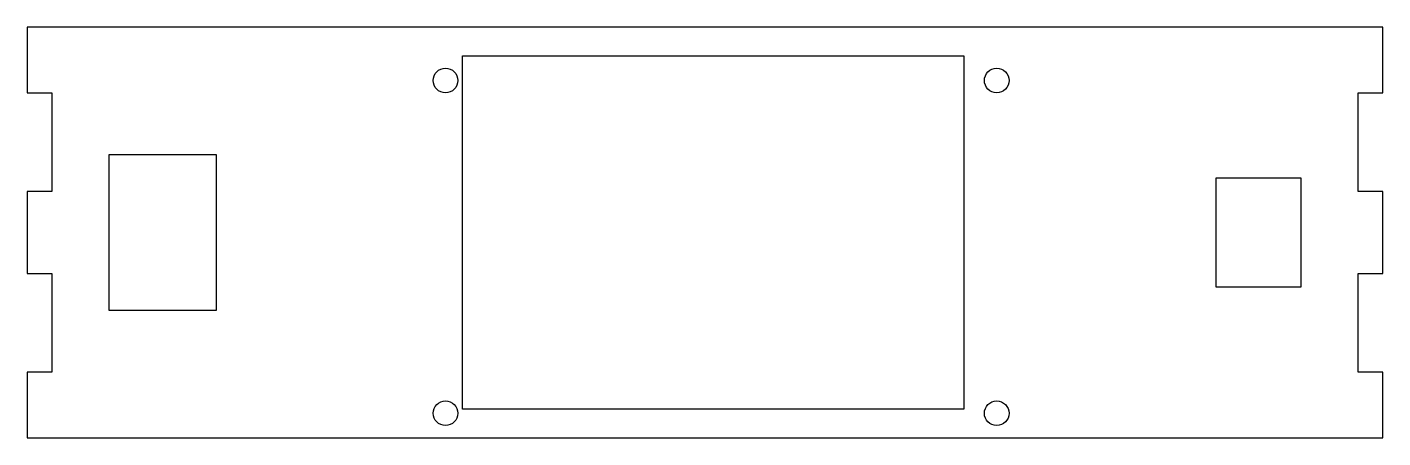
# Model space of a CAD drawing. Header units: millimetres. Extents: x 0 to 165, y 0 to 50.
import ezdxf

# ---------------------------------------------------------------- set-up
doc = ezdxf.new("R2010")
doc.units = ezdxf.units.MM

msp = doc.modelspace()

# ---------------------------------------------------------------- linework, layer by layer
for points in [[(3, 30), (0, 30), (0, 20), (3, 20), (3, 8), (0, 8), (0, 0), (165, 0), (165, 8), (162, 8), (162, 20), (165, 20), (165, 30), (162, 30), (162, 42), (165, 42), (165, 50), (0, 50), (0, 42), (3, 42)], [(53, 46.5), (114, 46.5), (114, 3.5), (53, 3.5)], [(23, 34.5), (23, 15.5), (10, 15.5), (10, 34.5)], [(155, 31.65), (155, 18.35), (144.7, 18.35), (144.7, 31.65)]]:
    msp.add_lwpolyline(points, close=True)
for centre in [(50.92, 43.5), (118, 43.5), (50.92, 3), (118, 3)]:
    msp.add_circle(centre, 1.5)

doc.saveas('drawing.dxf')
